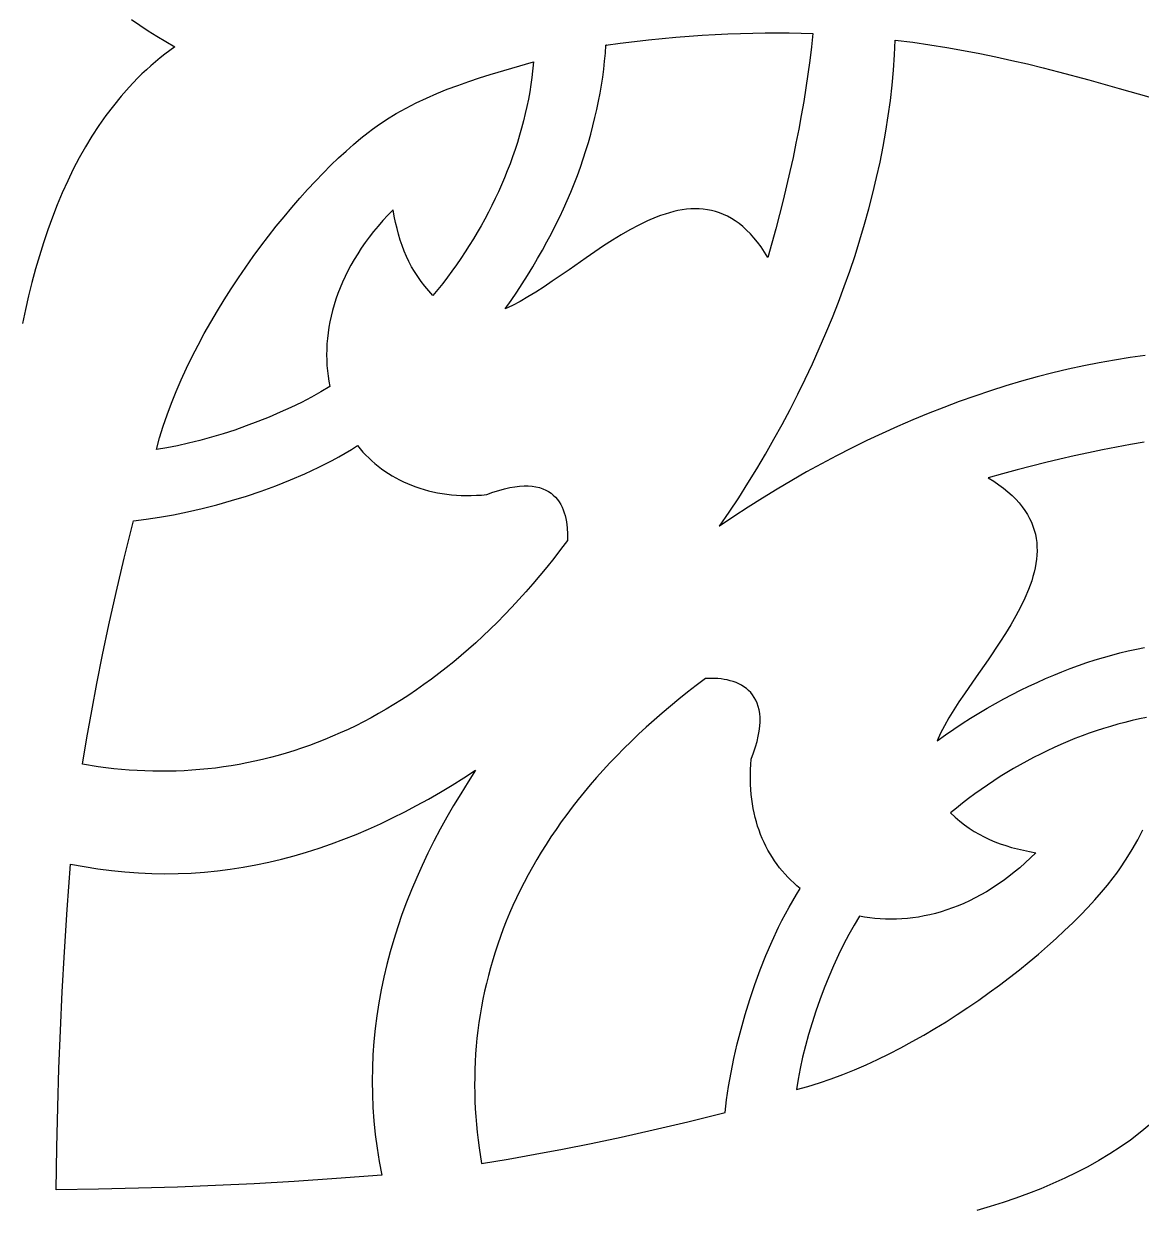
# Model space of a CAD drawing. Extents: x -61 to 56, y 12 to 129.
# Drawn here: x -20.66 to -3.18, y 52.5 to 71.05 of the extents above; entities that cross this region are included whole.
import ezdxf

# ---------------------------------------------------------------- set-up
doc = ezdxf.new("R2010")
doc.units = 0
doc.header["$MEASUREMENT"] = 0
doc.layers.add('LAYER_1', color=18, linetype='CONTINUOUS')

msp = doc.modelspace()

# ---------------------------------------------------------------- linework, layer by layer
at = {"layer": 'LAYER_1'}
for points in [[(-18.974, 71.119), (-18.844, 71.032), (-18.712, 70.945), (-18.576, 70.86), (-18.437, 70.775), (-18.295, 70.691), (-18.373, 70.635), (-18.449, 70.578), (-18.524, 70.519), (-18.597, 70.458), (-18.669, 70.396), (-18.74, 70.333), (-18.809, 70.268), (-18.877, 70.201), (-19.009, 70.064), (-19.135, 69.921), (-19.257, 69.772), (-19.373, 69.619), (-19.485, 69.46), (-19.591, 69.296), (-19.693, 69.127), (-19.79, 68.954), (-19.883, 68.777), (-19.971, 68.595), (-20.055, 68.409), (-20.135, 68.219), (-20.21, 68.026), (-20.282, 67.829), (-20.35, 67.628), (-20.414, 67.425), (-20.474, 67.218), (-20.53, 67.009), (-20.583, 66.797), (-20.633, 66.583), (-20.679, 66.366)], [(-18.974, 71.119), (-18.844, 71.032), (-18.712, 70.945), (-18.576, 70.86), (-18.437, 70.775), (-18.295, 70.691), (-18.373, 70.635), (-18.449, 70.578), (-18.524, 70.519), (-18.597, 70.458), (-18.669, 70.396), (-18.74, 70.333), (-18.809, 70.268), (-18.877, 70.201), (-19.009, 70.064), (-19.135, 69.921), (-19.257, 69.772), (-19.373, 69.619), (-19.485, 69.46), (-19.591, 69.296), (-19.693, 69.127), (-19.79, 68.954), (-19.883, 68.777), (-19.971, 68.595), (-20.055, 68.409), (-20.135, 68.219), (-20.21, 68.026), (-20.282, 67.829), (-20.35, 67.628), (-20.414, 67.425), (-20.474, 67.218), (-20.53, 67.009), (-20.583, 66.797), (-20.633, 66.583), (-20.679, 66.366)], [(-3.115, 65.865), (-3.354, 65.832), (-3.595, 65.794), (-3.836, 65.751), (-4.078, 65.703), (-4.321, 65.65), (-4.564, 65.592), (-4.808, 65.529), (-5.051, 65.462), (-5.295, 65.389), (-5.539, 65.312), (-5.783, 65.23), (-6.026, 65.144), (-6.269, 65.053), (-6.511, 64.958), (-6.753, 64.858), (-6.993, 64.754), (-7.233, 64.646), (-7.472, 64.534), (-7.71, 64.417), (-7.946, 64.297), (-8.181, 64.173), (-8.414, 64.044), (-8.645, 63.912), (-8.875, 63.776), (-9.103, 63.636), (-9.328, 63.493), (-9.552, 63.346), (-9.773, 63.196), (-9.772, 63.196), (-9.773, 63.196), (-9.622, 63.417), (-9.475, 63.64), (-9.332, 63.866), (-9.192, 64.093), (-9.056, 64.323), (-8.924, 64.554), (-8.796, 64.788), (-8.671, 65.022), (-8.551, 65.259), (-8.434, 65.496), (-8.322, 65.735), (-8.214, 65.975), (-8.11, 66.216), (-8.01, 66.457), (-7.915, 66.699), (-7.824, 66.942), (-7.738, 67.186), (-7.656, 67.429), (-7.579, 67.673), (-7.506, 67.917), (-7.439, 68.16), (-7.376, 68.404), (-7.318, 68.647), (-7.265, 68.89), (-7.217, 69.132), (-7.174, 69.373), (-7.136, 69.614), (-7.103, 69.853), (-7.076, 70.092), (-7.054, 70.329), (-7.037, 70.565), (-7.026, 70.799), (-6.752, 70.765), (-6.484, 70.726), (-6.22, 70.683), (-5.96, 70.637), (-5.704, 70.588), (-5.451, 70.536), (-5.202, 70.481), (-4.956, 70.424), (-4.713, 70.364), (-4.472, 70.303), (-3.996, 70.175), (-3.526, 70.043), (-3.059, 69.909)], [(-3.115, 65.865), (-3.354, 65.832), (-3.595, 65.794), (-3.836, 65.751), (-4.078, 65.703), (-4.321, 65.65), (-4.564, 65.592), (-4.808, 65.529), (-5.051, 65.462), (-5.295, 65.389), (-5.539, 65.312), (-5.783, 65.23), (-6.026, 65.144), (-6.269, 65.053), (-6.511, 64.958), (-6.753, 64.858), (-6.993, 64.754), (-7.233, 64.646), (-7.472, 64.534), (-7.71, 64.417), (-7.946, 64.297), (-8.181, 64.173), (-8.414, 64.044), (-8.645, 63.912), (-8.875, 63.776), (-9.103, 63.636), (-9.328, 63.493), (-9.552, 63.346), (-9.773, 63.196), (-9.772, 63.196), (-9.773, 63.196), (-9.622, 63.417), (-9.475, 63.64), (-9.332, 63.866), (-9.192, 64.093), (-9.056, 64.323), (-8.924, 64.554), (-8.796, 64.788), (-8.671, 65.022), (-8.551, 65.259), (-8.434, 65.496), (-8.322, 65.735), (-8.214, 65.975), (-8.11, 66.216), (-8.01, 66.457), (-7.915, 66.699), (-7.824, 66.942), (-7.738, 67.186), (-7.656, 67.429), (-7.579, 67.673), (-7.506, 67.917), (-7.439, 68.16), (-7.376, 68.404), (-7.318, 68.647), (-7.265, 68.89), (-7.217, 69.132), (-7.174, 69.373), (-7.136, 69.614), (-7.103, 69.853), (-7.076, 70.092), (-7.054, 70.329), (-7.037, 70.565), (-7.026, 70.799), (-6.752, 70.765), (-6.484, 70.726), (-6.22, 70.683), (-5.96, 70.637), (-5.704, 70.588), (-5.451, 70.536), (-5.202, 70.481), (-4.956, 70.424), (-4.713, 70.364), (-4.472, 70.303), (-3.996, 70.175), (-3.526, 70.043), (-3.059, 69.909)], [(-3.131, 64.51), (-3.348, 64.472), (-3.566, 64.432), (-3.786, 64.389), (-4.006, 64.343), (-4.227, 64.294), (-4.45, 64.243), (-4.673, 64.189), (-4.897, 64.133), (-5.122, 64.075), (-5.347, 64.014), (-5.573, 63.95), (-5.487, 63.897), (-5.407, 63.843), (-5.332, 63.788), (-5.263, 63.732), (-5.199, 63.675), (-5.141, 63.617), (-5.088, 63.559), (-5.04, 63.5), (-4.997, 63.44), (-4.959, 63.38), (-4.925, 63.318), (-4.896, 63.257), (-4.872, 63.194), (-4.851, 63.131), (-4.835, 63.068), (-4.823, 63.004), (-4.814, 62.939), (-4.81, 62.874), (-4.809, 62.809), (-4.811, 62.743), (-4.817, 62.677), (-4.826, 62.61), (-4.838, 62.543), (-4.854, 62.476), (-4.872, 62.408), (-4.892, 62.341), (-4.915, 62.273), (-4.941, 62.204), (-4.999, 62.067), (-5.065, 61.93), (-5.138, 61.792), (-5.218, 61.655), (-5.302, 61.517), (-5.39, 61.38), (-5.574, 61.107), (-5.762, 60.839), (-5.943, 60.576), (-6.03, 60.448), (-6.112, 60.321), (-6.188, 60.197), (-6.258, 60.075), (-6.32, 59.956), (-6.373, 59.84), (-6.243, 59.933), (-6.112, 60.022), (-5.981, 60.108), (-5.85, 60.191), (-5.719, 60.271), (-5.588, 60.348), (-5.458, 60.423), (-5.327, 60.494), (-5.197, 60.563), (-5.067, 60.629), (-4.937, 60.693), (-4.807, 60.753), (-4.678, 60.811), (-4.548, 60.867), (-4.419, 60.92), (-4.29, 60.97), (-4.16, 61.017), (-4.029, 61.061), (-3.899, 61.103), (-3.77, 61.142), (-3.641, 61.179), (-3.512, 61.213), (-3.383, 61.244), (-3.255, 61.273), (-3.128, 61.3)], [(-3.131, 64.51), (-3.348, 64.472), (-3.566, 64.432), (-3.786, 64.389), (-4.006, 64.343), (-4.227, 64.294), (-4.45, 64.243), (-4.673, 64.189), (-4.897, 64.133), (-5.122, 64.075), (-5.347, 64.014), (-5.573, 63.95), (-5.487, 63.897), (-5.407, 63.843), (-5.332, 63.788), (-5.263, 63.732), (-5.199, 63.675), (-5.141, 63.617), (-5.088, 63.559), (-5.04, 63.5), (-4.997, 63.44), (-4.959, 63.38), (-4.925, 63.318), (-4.896, 63.257), (-4.872, 63.194), (-4.851, 63.131), (-4.835, 63.068), (-4.823, 63.004), (-4.814, 62.939), (-4.81, 62.874), (-4.809, 62.809), (-4.811, 62.743), (-4.817, 62.677), (-4.826, 62.61), (-4.838, 62.543), (-4.854, 62.476), (-4.872, 62.408), (-4.892, 62.341), (-4.915, 62.273), (-4.941, 62.204), (-4.999, 62.067), (-5.065, 61.93), (-5.138, 61.792), (-5.218, 61.655), (-5.302, 61.517), (-5.39, 61.38), (-5.574, 61.107), (-5.762, 60.839), (-5.943, 60.576), (-6.03, 60.448), (-6.112, 60.321), (-6.188, 60.197), (-6.258, 60.075), (-6.32, 59.956), (-6.373, 59.84), (-6.243, 59.933), (-6.112, 60.022), (-5.981, 60.108), (-5.85, 60.191), (-5.719, 60.271), (-5.588, 60.348), (-5.458, 60.423), (-5.327, 60.494), (-5.197, 60.563), (-5.067, 60.629), (-4.937, 60.693), (-4.807, 60.753), (-4.678, 60.811), (-4.548, 60.867), (-4.419, 60.92), (-4.29, 60.97), (-4.16, 61.017), (-4.029, 61.061), (-3.899, 61.103), (-3.77, 61.142), (-3.641, 61.179), (-3.512, 61.213), (-3.383, 61.244), (-3.255, 61.273), (-3.128, 61.3)], [(-3.094, 60.203), (-3.208, 60.18), (-3.321, 60.154), (-3.434, 60.127), (-3.547, 60.097), (-3.659, 60.065), (-3.771, 60.031), (-3.883, 59.995), (-3.994, 59.956), (-4.105, 59.916), (-4.215, 59.874), (-4.325, 59.829), (-4.434, 59.783), (-4.542, 59.734), (-4.65, 59.684), (-4.757, 59.632), (-4.864, 59.578), (-4.969, 59.522), (-5.074, 59.464), (-5.178, 59.404), (-5.281, 59.343), (-5.383, 59.279), (-5.484, 59.214), (-5.585, 59.147), (-5.684, 59.079), (-5.782, 59.008), (-5.879, 58.936), (-5.975, 58.863), (-6.07, 58.787), (-6.163, 58.71), (-6.091, 58.644), (-6.018, 58.582), (-5.944, 58.525), (-5.869, 58.472), (-5.793, 58.422), (-5.714, 58.377), (-5.635, 58.335), (-5.553, 58.296), (-5.47, 58.261), (-5.385, 58.228), (-5.297, 58.199), (-5.208, 58.172), (-5.116, 58.148), (-5.022, 58.126), (-4.925, 58.106), (-4.826, 58.087), (-4.91, 58.006), (-4.994, 57.928), (-5.08, 57.853), (-5.165, 57.782), (-5.252, 57.715), (-5.338, 57.651), (-5.426, 57.59), (-5.513, 57.533), (-5.601, 57.479), (-5.69, 57.428), (-5.778, 57.381), (-5.867, 57.337), (-5.955, 57.296), (-6.044, 57.258), (-6.133, 57.224), (-6.222, 57.193), (-6.31, 57.165), (-6.399, 57.14), (-6.487, 57.118), (-6.575, 57.099), (-6.662, 57.083), (-6.749, 57.07), (-6.836, 57.06), (-6.922, 57.053), (-7.008, 57.049), (-7.093, 57.047), (-7.177, 57.049), (-7.261, 57.053), (-7.344, 57.06), (-7.426, 57.07), (-7.507, 57.082), (-7.587, 57.097), (-7.671, 56.957), (-7.755, 56.808), (-7.836, 56.652), (-7.915, 56.489), (-7.992, 56.32), (-8.067, 56.147), (-8.138, 55.97), (-8.205, 55.79), (-8.269, 55.609), (-8.328, 55.427), (-8.383, 55.246), (-8.432, 55.066), (-8.476, 54.889), (-8.514, 54.716), (-8.546, 54.547), (-8.571, 54.384), (-8.392, 54.434), (-8.211, 54.49), (-8.03, 54.553), (-7.848, 54.621), (-7.666, 54.694), (-7.484, 54.773), (-7.302, 54.857), (-7.12, 54.945), (-6.94, 55.038), (-6.761, 55.134), (-6.582, 55.235), (-6.406, 55.339), (-6.231, 55.446), (-6.059, 55.556), (-5.889, 55.668), (-5.721, 55.783), (-5.557, 55.9), (-5.395, 56.018), (-5.238, 56.138), (-5.083, 56.259), (-4.933, 56.381), (-4.787, 56.503), (-4.645, 56.626), (-4.509, 56.749), (-4.377, 56.871), (-4.25, 56.993), (-4.129, 57.114), (-4.014, 57.234), (-3.905, 57.352), (-3.802, 57.469), (-3.706, 57.583), (-3.617, 57.695), (-3.563, 57.767), (-3.511, 57.839), (-3.412, 57.986), (-3.32, 58.137), (-3.234, 58.291), (-3.153, 58.449)], [(-3.094, 60.203), (-3.208, 60.18), (-3.321, 60.154), (-3.434, 60.127), (-3.547, 60.097), (-3.659, 60.065), (-3.771, 60.031), (-3.883, 59.995), (-3.994, 59.956), (-4.105, 59.916), (-4.215, 59.874), (-4.325, 59.829), (-4.434, 59.783), (-4.542, 59.734), (-4.65, 59.684), (-4.757, 59.632), (-4.864, 59.578), (-4.969, 59.522), (-5.074, 59.464), (-5.178, 59.404), (-5.281, 59.343), (-5.383, 59.279), (-5.484, 59.214), (-5.585, 59.147), (-5.684, 59.079), (-5.782, 59.008), (-5.879, 58.936), (-5.975, 58.863), (-6.07, 58.787), (-6.163, 58.71), (-6.091, 58.644), (-6.018, 58.582), (-5.944, 58.525), (-5.869, 58.472), (-5.793, 58.422), (-5.714, 58.377), (-5.635, 58.335), (-5.553, 58.296), (-5.47, 58.261), (-5.385, 58.228), (-5.297, 58.199), (-5.208, 58.172), (-5.116, 58.148), (-5.022, 58.126), (-4.925, 58.106), (-4.826, 58.087), (-4.91, 58.006), (-4.994, 57.928), (-5.08, 57.853), (-5.165, 57.782), (-5.252, 57.715), (-5.338, 57.651), (-5.426, 57.59), (-5.513, 57.533), (-5.601, 57.479), (-5.69, 57.428), (-5.778, 57.381), (-5.867, 57.337), (-5.955, 57.296), (-6.044, 57.258), (-6.133, 57.224), (-6.222, 57.193), (-6.31, 57.165), (-6.399, 57.14), (-6.487, 57.118), (-6.575, 57.099), (-6.662, 57.083), (-6.749, 57.07), (-6.836, 57.06), (-6.922, 57.053), (-7.008, 57.049), (-7.093, 57.047), (-7.177, 57.049), (-7.261, 57.053), (-7.344, 57.06), (-7.426, 57.07), (-7.507, 57.082), (-7.587, 57.097), (-7.671, 56.957), (-7.755, 56.808), (-7.836, 56.652), (-7.915, 56.489), (-7.992, 56.32), (-8.067, 56.147), (-8.138, 55.97), (-8.205, 55.79), (-8.269, 55.609), (-8.328, 55.427), (-8.383, 55.246), (-8.432, 55.066), (-8.476, 54.889), (-8.514, 54.716), (-8.546, 54.547), (-8.571, 54.384), (-8.392, 54.434), (-8.211, 54.49), (-8.03, 54.553), (-7.848, 54.621), (-7.666, 54.694), (-7.484, 54.773), (-7.302, 54.857), (-7.12, 54.945), (-6.94, 55.038), (-6.761, 55.134), (-6.582, 55.235), (-6.406, 55.339), (-6.231, 55.446), (-6.059, 55.556), (-5.889, 55.668), (-5.721, 55.783), (-5.557, 55.9), (-5.395, 56.018), (-5.238, 56.138), (-5.083, 56.259), (-4.933, 56.381), (-4.787, 56.503), (-4.645, 56.626), (-4.509, 56.749), (-4.377, 56.871), (-4.25, 56.993), (-4.129, 57.114), (-4.014, 57.234), (-3.905, 57.352), (-3.802, 57.469), (-3.706, 57.583), (-3.617, 57.695), (-3.563, 57.767), (-3.511, 57.839), (-3.412, 57.986), (-3.32, 58.137), (-3.234, 58.291), (-3.153, 58.449)], [(-3.047, 53.833), (-3.196, 53.711), (-3.349, 53.595), (-3.508, 53.483), (-3.672, 53.377), (-3.841, 53.275), (-4.014, 53.178), (-4.192, 53.085), (-4.373, 52.997), (-4.559, 52.913), (-4.749, 52.833), (-4.942, 52.758), (-5.139, 52.686), (-5.34, 52.618), (-5.543, 52.555), (-5.75, 52.494)], [(-3.047, 53.833), (-3.196, 53.711), (-3.349, 53.595), (-3.508, 53.483), (-3.672, 53.377), (-3.841, 53.275), (-4.014, 53.178), (-4.192, 53.085), (-4.373, 52.997), (-4.559, 52.913), (-4.749, 52.833), (-4.942, 52.758), (-5.139, 52.686), (-5.34, 52.618), (-5.543, 52.555), (-5.75, 52.494)]]:
    msp.add_lwpolyline(points, dxfattribs=at)
for points in [[(-11.551, 70.716), (-11.327, 70.747), (-11.105, 70.774), (-10.887, 70.8), (-10.673, 70.822), (-10.461, 70.842), (-10.252, 70.859), (-10.046, 70.874), (-9.844, 70.886), (-9.644, 70.896), (-9.446, 70.903), (-9.252, 70.908), (-9.06, 70.911), (-8.871, 70.912), (-8.684, 70.91), (-8.499, 70.907), (-8.318, 70.901), (-8.339, 70.691), (-8.364, 70.48), (-8.393, 70.267), (-8.424, 70.052), (-8.459, 69.837), (-8.496, 69.62), (-8.536, 69.402), (-8.579, 69.183), (-8.625, 68.962), (-8.674, 68.741), (-8.725, 68.519), (-8.779, 68.295), (-8.835, 68.071), (-8.894, 67.847), (-8.955, 67.621), (-9.018, 67.395), (-9.071, 67.481), (-9.125, 67.562), (-9.181, 67.636), (-9.237, 67.705), (-9.293, 67.769), (-9.351, 67.827), (-9.409, 67.88), (-9.468, 67.928), (-9.528, 67.971), (-9.589, 68.009), (-9.65, 68.043), (-9.712, 68.072), (-9.774, 68.097), (-9.837, 68.117), (-9.9, 68.133), (-9.964, 68.145), (-10.029, 68.154), (-10.094, 68.158), (-10.159, 68.159), (-10.225, 68.157), (-10.291, 68.151), (-10.358, 68.142), (-10.425, 68.13), (-10.492, 68.115), (-10.56, 68.097), (-10.628, 68.076), (-10.696, 68.053), (-10.764, 68.027), (-10.901, 67.969), (-11.038, 67.903), (-11.176, 67.83), (-11.314, 67.75), (-11.451, 67.666), (-11.588, 67.578), (-11.861, 67.394), (-12.129, 67.207), (-12.392, 67.025), (-12.52, 66.938), (-12.647, 66.856), (-12.771, 66.78), (-12.893, 66.71), (-13.012, 66.648), (-13.128, 66.595), (-13.036, 66.725), (-12.946, 66.856), (-12.86, 66.987), (-12.777, 67.118), (-12.697, 67.249), (-12.62, 67.38), (-12.545, 67.51), (-12.474, 67.641), (-12.405, 67.771), (-12.339, 67.901), (-12.275, 68.031), (-12.215, 68.161), (-12.157, 68.291), (-12.101, 68.42), (-12.048, 68.549), (-11.998, 68.678), (-11.951, 68.808), (-11.907, 68.939), (-11.865, 69.069), (-11.826, 69.198), (-11.789, 69.328), (-11.755, 69.456), (-11.724, 69.585), (-11.695, 69.713), (-11.668, 69.84), (-11.644, 69.967), (-11.623, 70.093), (-11.603, 70.219), (-11.587, 70.344), (-11.572, 70.469), (-11.561, 70.593), (-11.551, 70.716), (-11.541, 70.717)], [(-11.551, 70.716), (-11.327, 70.747), (-11.105, 70.774), (-10.887, 70.8), (-10.673, 70.822), (-10.461, 70.842), (-10.252, 70.859), (-10.046, 70.874), (-9.844, 70.886), (-9.644, 70.896), (-9.446, 70.903), (-9.252, 70.908), (-9.06, 70.911), (-8.871, 70.912), (-8.684, 70.91), (-8.499, 70.907), (-8.318, 70.901), (-8.339, 70.691), (-8.364, 70.48), (-8.393, 70.267), (-8.424, 70.052), (-8.459, 69.837), (-8.496, 69.62), (-8.536, 69.402), (-8.579, 69.183), (-8.625, 68.962), (-8.674, 68.741), (-8.725, 68.519), (-8.779, 68.295), (-8.835, 68.071), (-8.894, 67.847), (-8.955, 67.621), (-9.018, 67.395), (-9.071, 67.481), (-9.125, 67.562), (-9.181, 67.636), (-9.237, 67.705), (-9.293, 67.769), (-9.351, 67.827), (-9.409, 67.88), (-9.468, 67.928), (-9.528, 67.971), (-9.589, 68.009), (-9.65, 68.043), (-9.712, 68.072), (-9.774, 68.097), (-9.837, 68.117), (-9.9, 68.133), (-9.964, 68.145), (-10.029, 68.154), (-10.094, 68.158), (-10.159, 68.159), (-10.225, 68.157), (-10.291, 68.151), (-10.358, 68.142), (-10.425, 68.13), (-10.492, 68.115), (-10.56, 68.097), (-10.628, 68.076), (-10.696, 68.053), (-10.764, 68.027), (-10.901, 67.969), (-11.038, 67.903), (-11.176, 67.83), (-11.314, 67.75), (-11.451, 67.666), (-11.588, 67.578), (-11.861, 67.394), (-12.129, 67.207), (-12.392, 67.025), (-12.52, 66.938), (-12.647, 66.856), (-12.771, 66.78), (-12.893, 66.71), (-13.012, 66.648), (-13.128, 66.595), (-13.036, 66.725), (-12.946, 66.856), (-12.86, 66.987), (-12.777, 67.118), (-12.697, 67.249), (-12.62, 67.38), (-12.545, 67.51), (-12.474, 67.641), (-12.405, 67.771), (-12.339, 67.901), (-12.275, 68.031), (-12.215, 68.161), (-12.157, 68.291), (-12.101, 68.42), (-12.048, 68.549), (-11.998, 68.678), (-11.951, 68.808), (-11.907, 68.939), (-11.865, 69.069), (-11.826, 69.198), (-11.789, 69.328), (-11.755, 69.456), (-11.724, 69.585), (-11.695, 69.713), (-11.668, 69.84), (-11.644, 69.967), (-11.623, 70.093), (-11.603, 70.219), (-11.587, 70.344), (-11.572, 70.469), (-11.561, 70.593), (-11.551, 70.716), (-11.541, 70.717)], [(-18.584, 64.397), (-18.534, 64.576), (-18.478, 64.757), (-18.415, 64.938), (-18.347, 65.12), (-18.274, 65.302), (-18.195, 65.485), (-18.111, 65.666), (-18.023, 65.848), (-17.93, 66.028), (-17.834, 66.207), (-17.733, 66.386), (-17.629, 66.562), (-17.522, 66.737), (-17.413, 66.909), (-17.3, 67.079), (-17.185, 67.247), (-17.069, 67.411), (-16.95, 67.573), (-16.83, 67.731), (-16.709, 67.885), (-16.587, 68.035), (-16.465, 68.181), (-16.342, 68.323), (-16.219, 68.459), (-16.097, 68.591), (-15.975, 68.718), (-15.854, 68.839), (-15.734, 68.954), (-15.616, 69.063), (-15.5, 69.166), (-15.385, 69.262), (-15.273, 69.351), (-15.202, 69.405), (-15.129, 69.457), (-14.982, 69.556), (-14.831, 69.648), (-14.677, 69.734), (-14.519, 69.815), (-14.359, 69.891), (-14.197, 69.961), (-14.033, 70.028), (-13.867, 70.09), (-13.699, 70.149), (-13.531, 70.205), (-13.362, 70.259), (-13.022, 70.36), (-12.684, 70.455), (-12.709, 70.215), (-12.725, 70.101), (-12.744, 69.988), (-12.765, 69.874), (-12.788, 69.76), (-12.814, 69.647), (-12.841, 69.534), (-12.871, 69.421), (-12.903, 69.309), (-12.937, 69.197), (-12.974, 69.085), (-13.012, 68.974), (-13.052, 68.863), (-13.095, 68.753), (-13.139, 68.643), (-13.185, 68.534), (-13.234, 68.426), (-13.284, 68.318), (-13.336, 68.211), (-13.39, 68.104), (-13.446, 67.999), (-13.504, 67.894), (-13.564, 67.79), (-13.626, 67.687), (-13.689, 67.585), (-13.754, 67.484), (-13.821, 67.383), (-13.889, 67.284), (-13.96, 67.186), (-14.032, 67.089), (-14.105, 66.993), (-14.181, 66.898), (-14.258, 66.805), (-14.324, 66.877), (-14.386, 66.95), (-14.443, 67.024), (-14.496, 67.099), (-14.546, 67.176), (-14.591, 67.254), (-14.633, 67.333), (-14.672, 67.415), (-14.707, 67.498), (-14.74, 67.583), (-14.769, 67.671), (-14.796, 67.76), (-14.82, 67.852), (-14.843, 67.946), (-14.863, 68.043), (-14.881, 68.142), (-14.962, 68.058), (-15.04, 67.974), (-15.115, 67.889), (-15.186, 67.803), (-15.253, 67.716), (-15.318, 67.63), (-15.378, 67.542), (-15.435, 67.455), (-15.489, 67.367), (-15.54, 67.279), (-15.587, 67.19), (-15.631, 67.101), (-15.672, 67.013), (-15.71, 66.924), (-15.744, 66.835), (-15.775, 66.747), (-15.803, 66.658), (-15.828, 66.57), (-15.85, 66.481), (-15.869, 66.393), (-15.885, 66.306), (-15.898, 66.219), (-15.908, 66.132), (-15.915, 66.046), (-15.919, 65.96), (-15.921, 65.875), (-15.919, 65.791), (-15.915, 65.707), (-15.908, 65.624), (-15.898, 65.542), (-15.886, 65.461), (-15.871, 65.381), (-16.011, 65.297), (-16.16, 65.214), (-16.316, 65.132), (-16.479, 65.053), (-16.648, 64.976), (-16.822, 64.901), (-16.999, 64.83), (-17.178, 64.763), (-17.359, 64.699), (-17.541, 64.64), (-17.722, 64.585), (-17.902, 64.536), (-18.079, 64.492), (-18.252, 64.454), (-18.421, 64.422)], [(-18.584, 64.397), (-18.534, 64.576), (-18.478, 64.757), (-18.415, 64.938), (-18.347, 65.12), (-18.274, 65.302), (-18.195, 65.485), (-18.111, 65.666), (-18.023, 65.848), (-17.93, 66.028), (-17.834, 66.207), (-17.733, 66.386), (-17.629, 66.562), (-17.522, 66.737), (-17.413, 66.909), (-17.3, 67.079), (-17.185, 67.247), (-17.069, 67.411), (-16.95, 67.573), (-16.83, 67.731), (-16.709, 67.885), (-16.587, 68.035), (-16.465, 68.181), (-16.342, 68.323), (-16.219, 68.459), (-16.097, 68.591), (-15.975, 68.718), (-15.854, 68.839), (-15.734, 68.954), (-15.616, 69.063), (-15.5, 69.166), (-15.385, 69.262), (-15.273, 69.351), (-15.202, 69.405), (-15.129, 69.457), (-14.982, 69.556), (-14.831, 69.648), (-14.677, 69.734), (-14.519, 69.815), (-14.359, 69.891), (-14.197, 69.961), (-14.033, 70.028), (-13.867, 70.09), (-13.699, 70.149), (-13.531, 70.205), (-13.362, 70.259), (-13.022, 70.36), (-12.684, 70.455), (-12.709, 70.215), (-12.725, 70.101), (-12.744, 69.988), (-12.765, 69.874), (-12.788, 69.76), (-12.814, 69.647), (-12.841, 69.534), (-12.871, 69.421), (-12.903, 69.309), (-12.937, 69.197), (-12.974, 69.085), (-13.012, 68.974), (-13.052, 68.863), (-13.095, 68.753), (-13.139, 68.643), (-13.185, 68.534), (-13.234, 68.426), (-13.284, 68.318), (-13.336, 68.211), (-13.39, 68.104), (-13.446, 67.999), (-13.504, 67.894), (-13.564, 67.79), (-13.626, 67.687), (-13.689, 67.585), (-13.754, 67.484), (-13.821, 67.383), (-13.889, 67.284), (-13.96, 67.186), (-14.032, 67.089), (-14.105, 66.993), (-14.181, 66.898), (-14.258, 66.805), (-14.324, 66.877), (-14.386, 66.95), (-14.443, 67.024), (-14.496, 67.099), (-14.546, 67.176), (-14.591, 67.254), (-14.633, 67.333), (-14.672, 67.415), (-14.707, 67.498), (-14.74, 67.583), (-14.769, 67.671), (-14.796, 67.76), (-14.82, 67.852), (-14.843, 67.946), (-14.863, 68.043), (-14.881, 68.142), (-14.962, 68.058), (-15.04, 67.974), (-15.115, 67.889), (-15.186, 67.803), (-15.253, 67.716), (-15.318, 67.63), (-15.378, 67.542), (-15.435, 67.455), (-15.489, 67.367), (-15.54, 67.279), (-15.587, 67.19), (-15.631, 67.101), (-15.672, 67.013), (-15.71, 66.924), (-15.744, 66.835), (-15.775, 66.747), (-15.803, 66.658), (-15.828, 66.57), (-15.85, 66.481), (-15.869, 66.393), (-15.885, 66.306), (-15.898, 66.219), (-15.908, 66.132), (-15.915, 66.046), (-15.919, 65.96), (-15.921, 65.875), (-15.919, 65.791), (-15.915, 65.707), (-15.908, 65.624), (-15.898, 65.542), (-15.886, 65.461), (-15.871, 65.381), (-16.011, 65.297), (-16.16, 65.214), (-16.316, 65.132), (-16.479, 65.053), (-16.648, 64.976), (-16.822, 64.901), (-16.999, 64.83), (-17.178, 64.763), (-17.359, 64.699), (-17.541, 64.64), (-17.722, 64.585), (-17.902, 64.536), (-18.079, 64.492), (-18.252, 64.454), (-18.421, 64.422)], [(-19.738, 59.471), (-19.67, 59.887), (-19.596, 60.307), (-19.516, 60.737), (-19.427, 61.184), (-19.327, 61.655), (-19.214, 62.157), (-19.087, 62.697), (-18.943, 63.281), (-18.743, 63.304), (-18.534, 63.335), (-18.318, 63.374), (-18.097, 63.419), (-17.87, 63.471), (-17.64, 63.53), (-17.408, 63.595), (-17.175, 63.667), (-16.943, 63.745), (-16.713, 63.829), (-16.485, 63.919), (-16.262, 64.015), (-16.044, 64.117), (-15.938, 64.17), (-15.834, 64.224), (-15.731, 64.28), (-15.631, 64.337), (-15.534, 64.395), (-15.438, 64.455), (-15.397, 64.404), (-15.353, 64.355), (-15.309, 64.308), (-15.262, 64.262), (-15.214, 64.218), (-15.165, 64.175), (-15.114, 64.133), (-15.062, 64.094), (-15.008, 64.055), (-14.953, 64.019), (-14.896, 63.984), (-14.838, 63.951), (-14.779, 63.919), (-14.718, 63.89), (-14.656, 63.862), (-14.593, 63.836), (-14.528, 63.812), (-14.462, 63.789), (-14.395, 63.769), (-14.327, 63.75), (-14.257, 63.734), (-14.186, 63.719), (-14.114, 63.707), (-14.041, 63.696), (-13.967, 63.688), (-13.891, 63.681), (-13.815, 63.677), (-13.737, 63.675), (-13.658, 63.675), (-13.579, 63.678), (-13.498, 63.682), (-13.416, 63.689), (-13.319, 63.726), (-13.226, 63.756), (-13.138, 63.78), (-13.055, 63.799), (-12.976, 63.813), (-12.902, 63.822), (-12.832, 63.826), (-12.766, 63.826), (-12.704, 63.821), (-12.646, 63.812), (-12.592, 63.799), (-12.541, 63.782), (-12.494, 63.761), (-12.451, 63.738), (-12.411, 63.711), (-12.375, 63.681), (-12.342, 63.648), (-12.311, 63.613), (-12.284, 63.575), (-12.26, 63.536), (-12.238, 63.494), (-12.22, 63.451), (-12.203, 63.406), (-12.19, 63.36), (-12.178, 63.313), (-12.169, 63.265), (-12.162, 63.217), (-12.157, 63.168), (-12.153, 63.069), (-12.155, 62.972), (-12.262, 62.83), (-12.369, 62.692), (-12.477, 62.557), (-12.586, 62.425), (-12.695, 62.296), (-12.805, 62.17), (-12.915, 62.047), (-13.026, 61.927), (-13.138, 61.81), (-13.25, 61.696), (-13.363, 61.585), (-13.476, 61.477), (-13.589, 61.372), (-13.704, 61.27), (-13.818, 61.171), (-13.933, 61.074), (-14.049, 60.981), (-14.165, 60.89), (-14.281, 60.802), (-14.398, 60.717), (-14.515, 60.635), (-14.633, 60.555), (-14.751, 60.479), (-14.869, 60.405), (-14.988, 60.333), (-15.107, 60.265), (-15.226, 60.199), (-15.346, 60.136), (-15.466, 60.075), (-15.586, 60.017), (-15.707, 59.962), (-15.827, 59.909), (-15.948, 59.858), (-16.07, 59.811), (-16.191, 59.765), (-16.312, 59.723), (-16.434, 59.683), (-16.556, 59.645), (-16.678, 59.61), (-16.8, 59.577), (-16.923, 59.546), (-17.045, 59.518), (-17.168, 59.493), (-17.29, 59.469), (-17.413, 59.448), (-17.536, 59.43), (-17.658, 59.413), (-17.781, 59.399), (-17.904, 59.388), (-18.027, 59.378), (-18.149, 59.371), (-18.272, 59.366), (-18.395, 59.363), (-18.518, 59.362), (-18.64, 59.364), (-18.763, 59.367), (-18.885, 59.373), (-19.007, 59.381), (-19.129, 59.391), (-19.251, 59.403), (-19.373, 59.417), (-19.495, 59.433)], [(-19.738, 59.471), (-19.67, 59.887), (-19.596, 60.307), (-19.516, 60.737), (-19.427, 61.184), (-19.327, 61.655), (-19.214, 62.157), (-19.087, 62.697), (-18.943, 63.281), (-18.743, 63.304), (-18.534, 63.335), (-18.318, 63.374), (-18.097, 63.419), (-17.87, 63.471), (-17.64, 63.53), (-17.408, 63.595), (-17.175, 63.667), (-16.943, 63.745), (-16.713, 63.829), (-16.485, 63.919), (-16.262, 64.015), (-16.044, 64.117), (-15.938, 64.17), (-15.834, 64.224), (-15.731, 64.28), (-15.631, 64.337), (-15.534, 64.395), (-15.438, 64.455), (-15.397, 64.404), (-15.353, 64.355), (-15.309, 64.308), (-15.262, 64.262), (-15.214, 64.218), (-15.165, 64.175), (-15.114, 64.133), (-15.062, 64.094), (-15.008, 64.055), (-14.953, 64.019), (-14.896, 63.984), (-14.838, 63.951), (-14.779, 63.919), (-14.718, 63.89), (-14.656, 63.862), (-14.593, 63.836), (-14.528, 63.812), (-14.462, 63.789), (-14.395, 63.769), (-14.327, 63.75), (-14.257, 63.734), (-14.186, 63.719), (-14.114, 63.707), (-14.041, 63.696), (-13.967, 63.688), (-13.891, 63.681), (-13.815, 63.677), (-13.737, 63.675), (-13.658, 63.675), (-13.579, 63.678), (-13.498, 63.682), (-13.416, 63.689), (-13.319, 63.726), (-13.226, 63.756), (-13.138, 63.78), (-13.055, 63.799), (-12.976, 63.813), (-12.902, 63.822), (-12.832, 63.826), (-12.766, 63.826), (-12.704, 63.821), (-12.646, 63.812), (-12.592, 63.799), (-12.541, 63.782), (-12.494, 63.761), (-12.451, 63.738), (-12.411, 63.711), (-12.375, 63.681), (-12.342, 63.648), (-12.311, 63.613), (-12.284, 63.575), (-12.26, 63.536), (-12.238, 63.494), (-12.22, 63.451), (-12.203, 63.406), (-12.19, 63.36), (-12.178, 63.313), (-12.169, 63.265), (-12.162, 63.217), (-12.157, 63.168), (-12.153, 63.069), (-12.155, 62.972), (-12.262, 62.83), (-12.369, 62.692), (-12.477, 62.557), (-12.586, 62.425), (-12.695, 62.296), (-12.805, 62.17), (-12.915, 62.047), (-13.026, 61.927), (-13.138, 61.81), (-13.25, 61.696), (-13.363, 61.585), (-13.476, 61.477), (-13.589, 61.372), (-13.704, 61.27), (-13.818, 61.171), (-13.933, 61.074), (-14.049, 60.981), (-14.165, 60.89), (-14.281, 60.802), (-14.398, 60.717), (-14.515, 60.635), (-14.633, 60.555), (-14.751, 60.479), (-14.869, 60.405), (-14.988, 60.333), (-15.107, 60.265), (-15.226, 60.199), (-15.346, 60.136), (-15.466, 60.075), (-15.586, 60.017), (-15.707, 59.962), (-15.827, 59.909), (-15.948, 59.858), (-16.07, 59.811), (-16.191, 59.765), (-16.312, 59.723), (-16.434, 59.683), (-16.556, 59.645), (-16.678, 59.61), (-16.8, 59.577), (-16.923, 59.546), (-17.045, 59.518), (-17.168, 59.493), (-17.29, 59.469), (-17.413, 59.448), (-17.536, 59.43), (-17.658, 59.413), (-17.781, 59.399), (-17.904, 59.388), (-18.027, 59.378), (-18.149, 59.371), (-18.272, 59.366), (-18.395, 59.363), (-18.518, 59.362), (-18.64, 59.364), (-18.763, 59.367), (-18.885, 59.373), (-19.007, 59.381), (-19.129, 59.391), (-19.251, 59.403), (-19.373, 59.417), (-19.495, 59.433)], [(-13.497, 53.23), (-13.081, 53.298), (-12.661, 53.372), (-12.231, 53.452), (-11.784, 53.541), (-11.313, 53.641), (-10.811, 53.754), (-10.271, 53.882), (-9.688, 54.026), (-9.664, 54.225), (-9.633, 54.434), (-9.594, 54.65), (-9.549, 54.872), (-9.497, 55.098), (-9.438, 55.328), (-9.373, 55.56), (-9.301, 55.793), (-9.223, 56.025), (-9.139, 56.256), (-9.049, 56.483), (-8.953, 56.706), (-8.851, 56.924), (-8.798, 57.03), (-8.744, 57.134), (-8.688, 57.237), (-8.631, 57.337), (-8.573, 57.435), (-8.514, 57.53), (-8.564, 57.571), (-8.613, 57.615), (-8.66, 57.659), (-8.706, 57.706), (-8.75, 57.754), (-8.793, 57.803), (-8.835, 57.854), (-8.874, 57.906), (-8.913, 57.96), (-8.949, 58.015), (-8.984, 58.072), (-9.017, 58.13), (-9.049, 58.189), (-9.078, 58.25), (-9.106, 58.312), (-9.132, 58.375), (-9.157, 58.44), (-9.179, 58.506), (-9.199, 58.573), (-9.218, 58.641), (-9.234, 58.711), (-9.249, 58.782), (-9.261, 58.854), (-9.272, 58.927), (-9.28, 59.001), (-9.287, 59.077), (-9.291, 59.153), (-9.293, 59.231), (-9.293, 59.31), (-9.29, 59.389), (-9.286, 59.47), (-9.279, 59.552), (-9.243, 59.649), (-9.212, 59.742), (-9.188, 59.83), (-9.169, 59.913), (-9.155, 59.992), (-9.146, 60.066), (-9.142, 60.137), (-9.142, 60.203), (-9.147, 60.265), (-9.156, 60.322), (-9.169, 60.377), (-9.186, 60.427), (-9.207, 60.474), (-9.231, 60.517), (-9.258, 60.557), (-9.287, 60.593), (-9.32, 60.627), (-9.355, 60.657), (-9.393, 60.684), (-9.432, 60.708), (-9.474, 60.73), (-9.517, 60.749), (-9.562, 60.765), (-9.608, 60.779), (-9.655, 60.79), (-9.703, 60.799), (-9.751, 60.806), (-9.8, 60.811), (-9.899, 60.815), (-9.996, 60.812), (-10.138, 60.706), (-10.276, 60.599), (-10.412, 60.491), (-10.544, 60.382), (-10.673, 60.273), (-10.799, 60.163), (-10.922, 60.053), (-11.041, 59.942), (-11.158, 59.83), (-11.272, 59.718), (-11.383, 59.605), (-11.491, 59.492), (-11.596, 59.379), (-11.698, 59.265), (-11.798, 59.15), (-11.894, 59.035), (-11.987, 58.919), (-12.078, 58.803), (-12.166, 58.687), (-12.251, 58.57), (-12.333, 58.453), (-12.413, 58.335), (-12.489, 58.217), (-12.563, 58.099), (-12.635, 57.98), (-12.703, 57.861), (-12.769, 57.742), (-12.833, 57.622), (-12.893, 57.502), (-12.951, 57.382), (-13.007, 57.261), (-13.059, 57.141), (-13.11, 57.02), (-13.157, 56.899), (-13.203, 56.777), (-13.245, 56.656), (-13.286, 56.534), (-13.323, 56.412), (-13.359, 56.29), (-13.391, 56.168), (-13.422, 56.045), (-13.45, 55.923), (-13.475, 55.8), (-13.499, 55.678), (-13.52, 55.555), (-13.538, 55.432), (-13.555, 55.31), (-13.569, 55.187), (-13.58, 55.064), (-13.59, 54.941), (-13.597, 54.819), (-13.602, 54.696), (-13.605, 54.573), (-13.606, 54.451), (-13.604, 54.328), (-13.601, 54.205), (-13.595, 54.083), (-13.587, 53.961), (-13.577, 53.839), (-13.566, 53.717), (-13.552, 53.595), (-13.535, 53.473)], [(-13.497, 53.23), (-13.081, 53.298), (-12.661, 53.372), (-12.231, 53.452), (-11.784, 53.541), (-11.313, 53.641), (-10.811, 53.754), (-10.271, 53.882), (-9.688, 54.026), (-9.664, 54.225), (-9.633, 54.434), (-9.594, 54.65), (-9.549, 54.872), (-9.497, 55.098), (-9.438, 55.328), (-9.373, 55.56), (-9.301, 55.793), (-9.223, 56.025), (-9.139, 56.256), (-9.049, 56.483), (-8.953, 56.706), (-8.851, 56.924), (-8.798, 57.03), (-8.744, 57.134), (-8.688, 57.237), (-8.631, 57.337), (-8.573, 57.435), (-8.514, 57.53), (-8.564, 57.571), (-8.613, 57.615), (-8.66, 57.659), (-8.706, 57.706), (-8.75, 57.754), (-8.793, 57.803), (-8.835, 57.854), (-8.874, 57.906), (-8.913, 57.96), (-8.949, 58.015), (-8.984, 58.072), (-9.017, 58.13), (-9.049, 58.189), (-9.078, 58.25), (-9.106, 58.312), (-9.132, 58.375), (-9.157, 58.44), (-9.179, 58.506), (-9.199, 58.573), (-9.218, 58.641), (-9.234, 58.711), (-9.249, 58.782), (-9.261, 58.854), (-9.272, 58.927), (-9.28, 59.001), (-9.287, 59.077), (-9.291, 59.153), (-9.293, 59.231), (-9.293, 59.31), (-9.29, 59.389), (-9.286, 59.47), (-9.279, 59.552), (-9.243, 59.649), (-9.212, 59.742), (-9.188, 59.83), (-9.169, 59.913), (-9.155, 59.992), (-9.146, 60.066), (-9.142, 60.137), (-9.142, 60.203), (-9.147, 60.265), (-9.156, 60.322), (-9.169, 60.377), (-9.186, 60.427), (-9.207, 60.474), (-9.231, 60.517), (-9.258, 60.557), (-9.287, 60.593), (-9.32, 60.627), (-9.355, 60.657), (-9.393, 60.684), (-9.432, 60.708), (-9.474, 60.73), (-9.517, 60.749), (-9.562, 60.765), (-9.608, 60.779), (-9.655, 60.79), (-9.703, 60.799), (-9.751, 60.806), (-9.8, 60.811), (-9.899, 60.815), (-9.996, 60.812), (-10.138, 60.706), (-10.276, 60.599), (-10.412, 60.491), (-10.544, 60.382), (-10.673, 60.273), (-10.799, 60.163), (-10.922, 60.053), (-11.041, 59.942), (-11.158, 59.83), (-11.272, 59.718), (-11.383, 59.605), (-11.491, 59.492), (-11.596, 59.379), (-11.698, 59.265), (-11.798, 59.15), (-11.894, 59.035), (-11.987, 58.919), (-12.078, 58.803), (-12.166, 58.687), (-12.251, 58.57), (-12.333, 58.453), (-12.413, 58.335), (-12.489, 58.217), (-12.563, 58.099), (-12.635, 57.98), (-12.703, 57.861), (-12.769, 57.742), (-12.833, 57.622), (-12.893, 57.502), (-12.951, 57.382), (-13.007, 57.261), (-13.059, 57.141), (-13.11, 57.02), (-13.157, 56.899), (-13.203, 56.777), (-13.245, 56.656), (-13.286, 56.534), (-13.323, 56.412), (-13.359, 56.29), (-13.391, 56.168), (-13.422, 56.045), (-13.45, 55.923), (-13.475, 55.8), (-13.499, 55.678), (-13.52, 55.555), (-13.538, 55.432), (-13.555, 55.31), (-13.569, 55.187), (-13.58, 55.064), (-13.59, 54.941), (-13.597, 54.819), (-13.602, 54.696), (-13.605, 54.573), (-13.606, 54.451), (-13.604, 54.328), (-13.601, 54.205), (-13.595, 54.083), (-13.587, 53.961), (-13.577, 53.839), (-13.566, 53.717), (-13.552, 53.595), (-13.535, 53.473)], [(-19.925, 57.912), (-19.711, 57.871), (-19.498, 57.837), (-19.286, 57.809), (-19.075, 57.788), (-18.866, 57.772), (-18.657, 57.763), (-18.45, 57.76), (-18.243, 57.763), (-18.038, 57.771), (-17.833, 57.786), (-17.63, 57.806), (-17.428, 57.831), (-17.226, 57.863), (-17.026, 57.899), (-16.827, 57.941), (-16.628, 57.988), (-16.431, 58.04), (-16.235, 58.097), (-16.04, 58.16), (-15.845, 58.227), (-15.652, 58.298), (-15.46, 58.375), (-15.268, 58.456), (-15.078, 58.542), (-14.889, 58.632), (-14.7, 58.726), (-14.513, 58.825), (-14.326, 58.927), (-14.141, 59.034), (-13.956, 59.145), (-13.773, 59.26), (-13.59, 59.378), (-13.591, 59.378), (-13.59, 59.378), (-13.708, 59.195), (-13.823, 59.012), (-13.934, 58.827), (-14.041, 58.642), (-14.143, 58.455), (-14.242, 58.268), (-14.336, 58.079), (-14.426, 57.89), (-14.512, 57.7), (-14.593, 57.508), (-14.67, 57.316), (-14.742, 57.123), (-14.809, 56.928), (-14.871, 56.733), (-14.928, 56.537), (-14.98, 56.34), (-15.027, 56.141), (-15.069, 55.942), (-15.106, 55.742), (-15.137, 55.54), (-15.162, 55.338), (-15.182, 55.135), (-15.197, 54.93), (-15.205, 54.725), (-15.208, 54.518), (-15.205, 54.311), (-15.196, 54.102), (-15.18, 53.893), (-15.159, 53.682), (-15.131, 53.47), (-15.097, 53.257), (-15.056, 53.044), (-15.768, 52.992), (-16.429, 52.948), (-17.055, 52.912), (-17.659, 52.882), (-18.256, 52.859), (-18.861, 52.841), (-19.488, 52.827), (-20.151, 52.817), (-20.151, 52.817), (-20.141, 53.48), (-20.127, 54.107), (-20.109, 54.712), (-20.086, 55.309), (-20.056, 55.913), (-20.02, 56.539), (-19.977, 57.2)], [(-19.925, 57.912), (-19.711, 57.871), (-19.498, 57.837), (-19.286, 57.809), (-19.075, 57.788), (-18.866, 57.772), (-18.657, 57.763), (-18.45, 57.76), (-18.243, 57.763), (-18.038, 57.771), (-17.833, 57.786), (-17.63, 57.806), (-17.428, 57.831), (-17.226, 57.863), (-17.026, 57.899), (-16.827, 57.941), (-16.628, 57.988), (-16.431, 58.04), (-16.235, 58.097), (-16.04, 58.16), (-15.845, 58.227), (-15.652, 58.298), (-15.46, 58.375), (-15.268, 58.456), (-15.078, 58.542), (-14.889, 58.632), (-14.7, 58.726), (-14.513, 58.825), (-14.326, 58.927), (-14.141, 59.034), (-13.956, 59.145), (-13.773, 59.26), (-13.59, 59.378), (-13.591, 59.378), (-13.59, 59.378), (-13.708, 59.195), (-13.823, 59.012), (-13.934, 58.827), (-14.041, 58.642), (-14.143, 58.455), (-14.242, 58.268), (-14.336, 58.079), (-14.426, 57.89), (-14.512, 57.7), (-14.593, 57.508), (-14.67, 57.316), (-14.742, 57.123), (-14.809, 56.928), (-14.871, 56.733), (-14.928, 56.537), (-14.98, 56.34), (-15.027, 56.141), (-15.069, 55.942), (-15.106, 55.742), (-15.137, 55.54), (-15.162, 55.338), (-15.182, 55.135), (-15.197, 54.93), (-15.205, 54.725), (-15.208, 54.518), (-15.205, 54.311), (-15.196, 54.102), (-15.18, 53.893), (-15.159, 53.682), (-15.131, 53.47), (-15.097, 53.257), (-15.056, 53.044), (-15.768, 52.992), (-16.429, 52.948), (-17.055, 52.912), (-17.659, 52.882), (-18.256, 52.859), (-18.861, 52.841), (-19.488, 52.827), (-20.151, 52.817), (-20.151, 52.817), (-20.141, 53.48), (-20.127, 54.107), (-20.109, 54.712), (-20.086, 55.309), (-20.056, 55.913), (-20.02, 56.539), (-19.977, 57.2)]]:
    msp.add_lwpolyline(points, close=True, dxfattribs=at)

doc.saveas('drawing.dxf')
